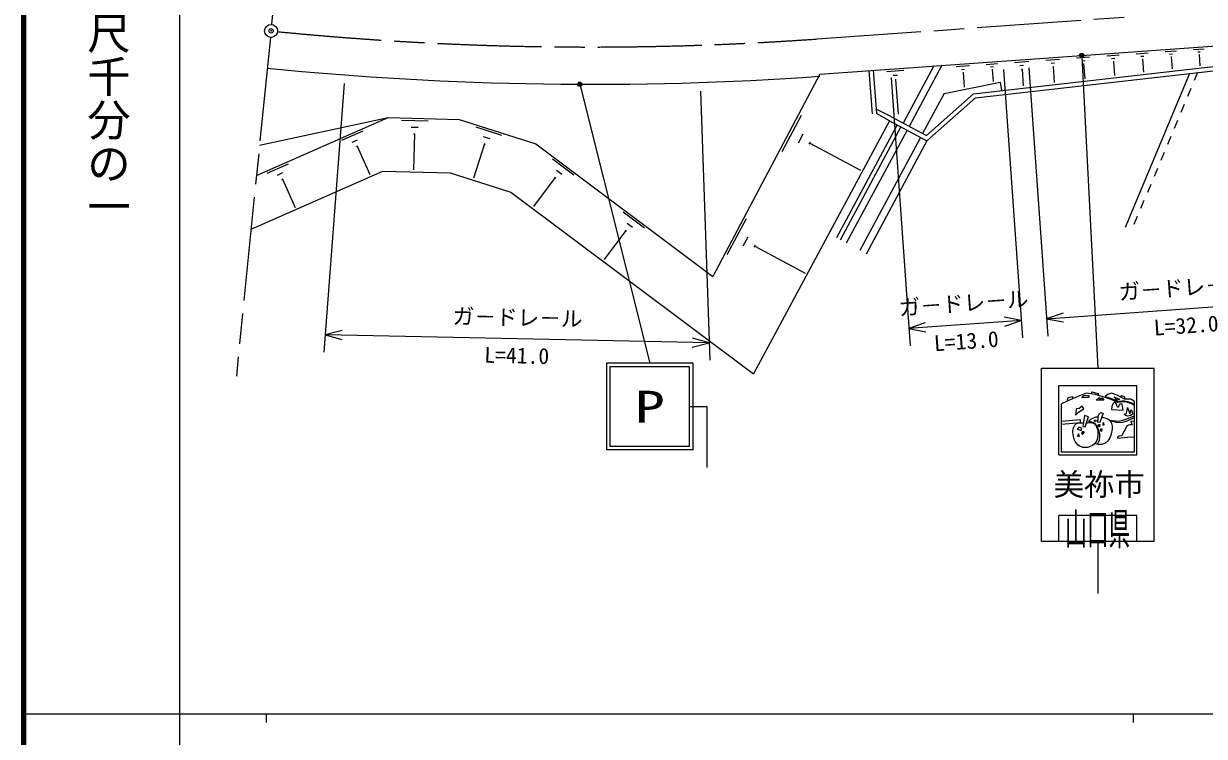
# Model space of a CAD drawing. Units: millimetres, scale not verified. Extents: x 40000 to 680000, y 20000 to 380000.
# Drawn here: x 40000 to 176229, y 202409 to 284592 of the extents above; entities that cross this region are included whole.
import ezdxf
from ezdxf.enums import TextEntityAlignment as Align

# ---------------------------------------------------------------- set-up
doc = ezdxf.new("R2010")
doc.units = ezdxf.units.MM
doc.header["$LTSCALE"] = 1000
doc.header["$PDMODE"] = 32
doc.header["$PDSIZE"] = 500
doc.linetypes.add('CHAIN', pattern=[18.5, 12, -1.5, 3.5, -1.5])
for name, color, linetype, lineweight in [('S-BGD', 7, 'Continuous', 25), ('S-BMK', 2, 'CHAIN', 13), ('S-BMK-SRVR', 3, 'Continuous', 25), ('S-STR-STRC', 7, 'Continuous', 25), ('S-TTL', 2, 'Continuous', 140), ('S-TTL-BAND', 7, 'Continuous', 25)]:
    doc.layers.add(name, color=color, linetype=linetype, lineweight=lineweight)
doc.layers.add('S-OTRS', color=6, linetype='Continuous')
doc.styles.add('@ＭＳ ゴシック', font='')
doc.styles.add('ＭＳ ゴシック', font='')
doc.styles.get('@ＭＳ ゴシック').set_extended_font_data('@MS Gothic')
doc.styles.get('ＭＳ ゴシック').set_extended_font_data('MS Gothic')

msp = doc.modelspace()

# ---------------------------------------------------------------- linework, layer by layer
at = {"layer": 'S-BGD'}
for p, q in [((131848, 278782), (196884, 283405)), ((149607, 276510), (196990, 281909)), ((149821, 276031), (197026, 281410)), ((161491, 280639), (162992, 280746)), ((164971, 280886), (166398, 280988)), ((168377, 281128), (169732, 281225)), ((168909, 280826), (169248, 280850)), ((171712, 281365), (172996, 281457)), ((172217, 281079), (172538, 281102)), ((172360, 280766), (172440, 280772)), ((172400, 280769), (172499, 279370)), ((174977, 281597), (176191, 281684)), ((175454, 281326), (175758, 281348)), ((175590, 281031), (175666, 281036)), ((175628, 281034), (175720, 279737)), ((145005, 279718), (141460, 273122)), ((145949, 279785), (142165, 272744)), ((147592, 279651), (149111, 279759)), ((148189, 279312), (148568, 279339)), ((151057, 279897), (152352, 279989)), ((151565, 279608), (151889, 279631)), ((151710, 279293), (151791, 279298)), ((151750, 279296), (151847, 277935)), ((154305, 280128), (155959, 280246)), ((154955, 279759), (155368, 279788)), ((155139, 279356), (155242, 279364)), ((155191, 279360), (155329, 277413)), ((157936, 280386), (159513, 280498)), ((158555, 280034), (158950, 280062)), ((158731, 279650), (158830, 279657)), ((158780, 279654), (158911, 277822)), ((162080, 280304), (162456, 280330)), ((162248, 279938), (162342, 279945)), ((162295, 279942), (162417, 278221)), ((165531, 280568), (165888, 280593)), ((165690, 280220), (165780, 280227)), ((165735, 280223), (165849, 278612)), ((169061, 280496), (169145, 280502)), ((169103, 280499), (169210, 278995)), ((131848, 278782), (119533, 255446)), ((137531, 279186), (137886, 274197)), ((138030, 279222), (138384, 274234)), ((139540, 279079), (141535, 279220)), ((140323, 278633), (140822, 278668)), ((140546, 278148), (140671, 278156)), ((140608, 278152), (140892, 274162)), ((148358, 278942), (148453, 278949)), ((148405, 278946), (148525, 277264)), ((174522, 278846), (167095, 261078)), ((175433, 278950), (175047, 278027)), ((146206, 276544), (152668, 277848)), ((152668, 277848), (152809, 276875)), ((174661, 277104), (174276, 276182)), ((146206, 276544), (143716, 271910)), ((149607, 276510), (144154, 271674)), ((149821, 276031), (144225, 271069)), ((173890, 275259), (173504, 274336)), ((127504, 269837), (129739, 274021)), ((140139, 273832), (138349, 274733)), ((139902, 273392), (138384, 274234)), ((140139, 273832), (144154, 271674)), ((66868, 267074), (82049, 273769)), ((67219, 270560), (82049, 273769)), ((82049, 273769), (90239, 273550)), ((83588, 273478), (86687, 273395)), ((84729, 272672), (85504, 272651)), ((90239, 273550), (99097, 270747)), ((92161, 272680), (95117, 271744)), ((139902, 273392), (124212, 244199)), ((140783, 272919), (133773, 259876)), ((141223, 272682), (134213, 259639)), ((139902, 273392), (144225, 271069)), ((173119, 273414), (172733, 272491)), ((76713, 271142), (79189, 272234)), ((77915, 270933), (78534, 271206)), ((85096, 271887), (84985, 267738)), ((84999, 271889), (85193, 271884)), ((93036, 271590), (93774, 271356)), ((129388, 270847), (129947, 271893)), ((141928, 272303), (134918, 259260)), ((143479, 271469), (136469, 258427)), ((172347, 271568), (171962, 270646)), ((78420, 270416), (78575, 270484)), ((78497, 270450), (79934, 267193)), ((93171, 270734), (91919, 266778)), ((93079, 270763), (93263, 270705)), ((99097, 270747), (119533, 255446)), ((130644, 270680), (130783, 270942)), ((130713, 270811), (136554, 267691)), ((144225, 271069), (137215, 258026)), ((68100, 267344), (70576, 268436)), ((101000, 269010), (103482, 267152)), ((171576, 269723), (171190, 268800)), ((66246, 260883), (81438, 267583)), ((69302, 267134), (69921, 267407)), ((81438, 267583), (89200, 267376)), ((89200, 267376), (96223, 265153)), ((101466, 267693), (102086, 267228)), ((170805, 267878), (170419, 266955)), ((69807, 266618), (69962, 266686)), ((69884, 266652), (71321, 263394)), ((101312, 266840), (98825, 263518)), ((101234, 266898), (101389, 266782)), ((170033, 266033), (169648, 265110)), ((96223, 265153), (124212, 244199)), ((169262, 264187), (168876, 263265)), ((109165, 262897), (111647, 261039)), ((109631, 261579), (110252, 261115)), ((121158, 257957), (123385, 262126)), ((168491, 262342), (168105, 261419)), ((109477, 260727), (106990, 257405)), ((109399, 260785), (109554, 260669)), ((123035, 258964), (123592, 260006)), ((124287, 258798), (124426, 259059)), ((124356, 258928), (130174, 255821))]:
    msp.add_line(p, q, dxfattribs=at)
msp.add_arc((105423, 650533), 372938, 264.25847, 274.06583, dxfattribs=at)
at = {"layer": 'S-BMK'}
for p, q in [((68619, 284490), (73173, 329777)), ((131561, 282822), (167620, 285385)), ((68469, 282998), (64543, 243944))]:
    msp.add_line(p, q, dxfattribs=at)
msp.add_arc((105423, 650533), 368638, 264.37504, 274.06583, dxfattribs=at)
at = {"layer": 'S-BMK-SRVR'}
msp.add_circle((68544, 283744), 750, dxfattribs=at)
msp.add_point((68544, 283744), dxfattribs=at)
at = {"layer": 'S-OTRS'}
msp.add_point((68544, 283744), dxfattribs=at)
at = {"layer": 'S-STR-STRC'}
for p, q in [((162093, 280782), (163946, 244870)), ((153052, 279287), (155250, 248365)), ((155973, 279495), (158171, 248573)), ((140085, 278365), (142283, 247443)), ((76999, 277676), (74639, 246721)), ((104204, 277451), (112234, 245429)), ((118100, 276809), (119153, 245782)), ((158030, 250568), (189949, 252837)), ((155108, 250360), (153144, 250739)), ((159920, 251221), (158030, 250568)), ((155108, 250360), (142141, 249438)), ((144031, 250092), (142141, 249438)), ((142141, 249438), (144104, 249059)), ((153218, 249707), (155108, 250360)), ((158030, 250568), (159993, 250188)), ((76734, 249192), (74791, 248715)), ((119085, 247781), (74791, 248715)), ((74791, 248715), (76712, 248157)), ((119085, 247781), (117164, 248339)), ((117142, 247304), (119085, 247781)), ((117234, 245429), (107234, 245429)), ((107234, 245429), (107234, 235429)), ((117233, 235430), (117234, 245429)), ((116841, 245037), (107627, 245037)), ((107627, 245037), (107627, 235822)), ((116840, 235822), (116841, 245037)), ((157446, 224870), (157446, 244870)), ((157446, 244870), (170446, 244870)), ((170446, 224870), (170446, 244870)), ((159446, 242870), (168446, 242870)), ((159446, 234870), (159446, 242870)), ((168446, 234870), (168446, 242870)), ((161377, 241484), (160384, 241064)), ((160384, 241064), (160494, 241484)), ((160494, 241484), (161002, 241616)), ((161002, 241616), (161024, 241329)), ((162591, 241970), (161377, 241484)), ((162084, 241440), (162304, 241727)), ((162901, 241484), (162084, 241440)), ((162304, 241727), (162901, 241727)), ((163629, 241815), (162591, 241970)), ((162901, 241727), (162901, 241484)), ((163210, 241859), (163232, 242124)), ((163232, 242124), (163982, 241925)), ((164556, 241572), (163629, 241815)), ((163740, 241175), (164071, 241484)), ((164623, 241175), (163740, 241175)), ((163982, 241925), (163960, 241705)), ((164071, 241484), (164203, 241307)), ((164203, 241307), (164424, 241462)), ((164424, 241462), (164623, 241175)), ((165373, 241307), (164556, 241572)), ((165064, 241815), (164777, 241616)), ((164777, 241616), (165506, 241373)), ((165528, 241970), (165064, 241815)), ((165815, 241109), (165373, 241307)), ((165506, 241373), (166279, 241020)), ((166168, 241749), (165528, 241970)), ((165837, 241506), (166102, 241219)), ((166455, 241263), (165837, 241506)), ((166102, 241219), (166455, 241263)), ((167007, 241307), (166168, 241749)), ((166455, 241572), (166654, 241727)), ((166654, 241727), (167007, 241572)), ((167007, 241572), (167007, 241307)), ((167758, 241307), (167007, 241307)), ((168146, 241064), (167758, 241307)), ((116841, 240430), (118841, 240430)), ((118841, 240430), (118840, 233429)), ((160384, 241064), (159746, 240733)), ((159746, 235170), (159746, 240733)), ((161355, 239453), (161708, 239784)), ((161443, 240159), (161399, 239718)), ((161797, 240225), (161443, 240159)), ((161708, 239784), (162304, 240181)), ((162128, 240490), (161797, 240225)), ((162304, 240181), (162128, 240490)), ((165550, 240446), (165501, 240100)), ((165501, 240100), (166853, 240027)), ((165682, 240733), (165550, 240446)), ((165837, 240888), (165682, 240733)), ((166234, 240888), (165815, 241109)), ((165947, 240932), (165837, 240888)), ((166102, 240711), (165947, 240932)), ((166168, 240446), (166102, 240711)), ((166257, 240380), (166168, 240446)), ((166566, 240954), (166234, 240888)), ((166323, 240380), (166257, 240380)), ((166279, 241020), (166742, 241086)), ((166389, 240667), (166323, 240380)), ((166632, 240733), (166389, 240667)), ((166853, 240998), (166566, 240954)), ((166742, 240689), (166632, 240733)), ((166742, 241086), (167007, 241086)), ((166853, 240027), (166742, 240689)), ((167073, 240976), (166853, 240998)), ((167007, 241086), (167360, 241020)), ((167405, 240910), (167073, 240976)), ((167250, 239629), (167360, 240336)), ((167360, 241020), (167736, 240910)), ((167360, 240336), (167647, 239607)), ((167846, 240755), (167405, 240910)), ((167647, 239607), (167780, 240115)), ((167736, 240910), (168023, 240799)), ((167780, 240115), (167979, 239585)), ((168146, 240557), (167846, 240755)), ((168023, 240799), (168146, 240689)), ((168146, 241064), (168146, 235170)), ((161929, 238912), (159746, 238714)), ((159746, 238389), (161934, 238610)), ((161399, 239718), (161355, 239453)), ((161934, 238610), (161929, 238912)), ((162381, 239419), (162215, 238149)), ((162860, 239235), (162381, 239419)), ((162473, 238093), (162860, 239235)), ((163502, 238745), (163584, 238889)), ((163683, 238672), (163502, 238745)), ((163584, 238889), (163756, 238853)), ((163756, 238853), (163683, 238672)), ((163937, 238637), (164030, 239465)), ((164158, 238618), (163937, 238637)), ((164030, 239465), (164287, 239760)), ((164435, 239355), (164158, 238618)), ((164287, 239760), (164564, 239649)), ((164564, 239649), (164435, 239355)), ((164526, 238518), (164498, 238292)), ((164643, 238545), (164526, 238518)), ((164652, 238319), (164643, 238545)), ((165277, 238877), (166375, 238765)), ((165325, 238828), (166054, 238646)), ((166054, 238646), (166657, 238608)), ((166375, 238765), (167098, 238931)), ((166657, 238608), (167334, 238796)), ((167029, 239585), (167250, 239629)), ((167162, 239409), (167029, 239585)), ((167098, 238931), (168146, 239384)), ((167383, 239320), (167162, 239409)), ((167334, 238796), (168146, 239173)), ((167736, 239409), (167383, 239320)), ((167979, 239585), (167736, 239409)), ((168146, 238768), (167736, 238724)), ((167736, 238724), (167912, 238349)), ((161792, 238056), (161552, 237817)), ((161552, 237817), (161994, 237670)), ((161718, 237283), (161571, 237007)), ((161810, 236988), (161718, 237283)), ((162087, 237946), (161792, 238056)), ((161994, 237670), (162087, 237946)), ((162197, 237578), (162050, 237375)), ((162050, 237375), (162215, 237265)), ((162381, 237486), (162197, 237578)), ((162215, 238149), (162473, 238093)), ((162215, 237265), (162381, 237486)), ((163928, 238210), (164037, 238373)), ((164127, 238111), (163928, 238210)), ((164037, 238373), (164181, 238382)), ((164181, 238382), (164127, 238111)), ((164227, 237631), (164299, 237884)), ((164344, 237576), (164227, 237631)), ((164299, 237884), (164399, 237857)), ((164399, 237857), (164344, 237576)), ((164498, 238292), (164652, 238319)), ((166698, 237068), (166389, 237024)), ((166941, 237576), (166698, 237068)), ((167096, 237797), (166941, 237576)), ((167294, 238216), (167096, 237797)), ((167603, 238327), (167294, 238216)), ((167912, 238349), (167603, 238327)), ((116840, 235822), (107627, 235822)), ((161571, 237007), (161810, 236988)), ((166389, 237024), (166212, 236914)), ((166212, 236914), (166212, 236781)), ((166212, 236781), (167007, 236869)), ((167007, 236869), (167714, 236958)), ((167714, 236958), (168045, 236914)), ((168045, 236914), (168146, 236914)), ((117234, 235429), (107234, 235429)), ((159446, 234870), (168446, 234870)), ((168146, 235170), (159746, 235170)), ((168446, 227870), (159446, 227870)), ((159446, 224870), (159446, 227870)), ((168446, 224870), (168446, 227870)), ((170446, 224870), (157446, 224870)), ((163922, 224870), (163922, 218870))]:
    msp.add_line(p, q, dxfattribs=at)
for centre, radius in [((162085, 280932), 150), ((162085, 280932), 120), ((162085, 280932), 90), ((162085, 280932), 60), ((162085, 280932), 30), ((104168, 277597), 150), ((104168, 277597), 120), ((104168, 277597), 90), ((104168, 277597), 60), ((104168, 277597), 30)]:
    msp.add_circle(centre, radius, dxfattribs=at)
for points, knots in [([(162628, 238551), (162713, 238570), (163284, 238694), (163542, 238443), (163987, 238010), (163991, 237386), (163910, 236896), (163854, 236554), (163682, 236196), (163321, 235957), (162851, 235646), (162281, 235634), (161884, 235846), (161528, 236037), (161326, 236333), (161221, 236638), (161053, 237125), (160934, 237738), (161272, 238286), (161485, 238630), (162042, 238586), (162270, 238567)], [0, 0, 0, 0, 1, 1, 1, 2, 2, 2, 3, 3, 3, 4, 4, 4, 5, 5, 5, 6, 6, 6, 7, 7, 7, 7]), ([(162925, 238600), (162962, 238705), (162943, 238806), (162998, 238876), (163136, 239049), (163361, 239122), (163624, 239207), (163766, 239253), (163889, 239271), (164008, 239270)], [0, 0, 0, 0, 1, 1, 1, 2, 2, 2, 3, 3, 3, 3]), ([(163881, 236083), (163913, 236135), (163974, 236235), (164030, 236334), (164104, 236470), (164125, 236623), (164158, 236813), (164190, 236990), (164177, 237131), (164158, 237274), (164132, 237474), (164106, 237674), (163993, 237900), (163927, 238031), (163891, 238183), (163753, 238305), (163605, 238436), (163493, 238545), (163347, 238607), (163229, 238657), (163102, 238657), (162943, 238673)], [0, 0, 0, 0, 1, 1, 1, 2, 2, 2, 3, 3, 3, 4, 4, 4, 5, 5, 5, 6, 6, 6, 7, 7, 7, 7]), ([(164383, 239218), (164446, 239204), (164512, 239188), (164582, 239171), (164955, 239080), (165249, 239012), (165429, 238673), (165686, 238190), (165612, 237806), (165484, 237274), (165397, 236907), (165276, 236707), (165024, 236427), (164833, 236213), (164661, 236128), (164379, 236077), (164160, 236037), (164044, 236049), (163809, 236095)], [0, 0, 0, 0, 1, 1, 1, 2, 2, 2, 3, 3, 3, 4, 4, 4, 5, 5, 5, 6, 6, 6, 6])]:
    msp.add_open_spline(points, degree=3, knots=knots, dxfattribs=at)
msp.add_open_spline([(163814, 236092), (163693, 236134), (163693, 236134), (163572, 236175)], degree=3, dxfattribs=at)
for p in [(162085, 280932), (104168, 277597)]:
    msp.add_point(p, dxfattribs=at)
at = {"layer": 'S-TTL'}
msp.add_line((40000, 380000), (40000, 20000), dxfattribs=at)
msp.add_line((40000, 380000), (40000, 20000), dxfattribs=at)
at = {"layer": 'S-TTL-BAND'}
for p, q in [((58000, 370000), (58000, 20000)), ((58000, 370000), (58000, 20000)), ((40000, 205000), (579000, 205000)), ((40000, 205000), (579000, 205000)), ((68000, 205000), (68000, 204000)), ((68000, 205000), (68000, 204000)), ((168000, 205000), (168000, 204000)), ((168000, 205000), (168000, 204000))]:
    msp.add_line(p, q, dxfattribs=at)

# ---------------------------------------------------------------- texts
at = {"layer": 'S-STR-STRC', "style": 'ＭＳ ゴシック'}
for rotation, p in [(4.066, (173918, 252700)), (4.066, (148553, 250897)), (358.792, (96959, 249248))]:
    msp.add_text('ガ－ドレ－ル', height=1833, rotation=rotation, dxfattribs=at).set_placement(p, align=Align.BOTTOM_CENTER)
at = {"layer": 'S-STR-STRC', "style": '@ＭＳ ゴシック'}
for s, rotation, p in [('L=32.0', 4.066, (174060, 250705)), ('L=13.0', 4.066, (148695, 248902)), ('L=41.0', 358.792, (96917, 247248))]:
    msp.add_text(s, height=1833, rotation=rotation, dxfattribs=at).set_placement(p, align=Align.TOP_CENTER)
at = {"layer": 'S-STR-STRC', "style": 'ＭＳ ゴシック'}
for s, width, p in [('P', 1.4, (112234, 240429)), ('山口県', 0.5, (163922, 226331))]:
    msp.add_text(s, height=3666, dxfattribs=dict(at, width=width)).set_placement(p, align=Align.MIDDLE_CENTER)
msp.add_text('美祢市', height=2566, dxfattribs=at).set_placement((164092, 231463), align=Align.MIDDLE_CENTER)
at = {"layer": 'S-TTL-BAND', "style": '@ＭＳ ゴシック'}
msp.add_text('縮尺千分の一', height=3666, rotation=270, dxfattribs=at).set_placement((49777, 261030), align=Align.MIDDLE_RIGHT)
msp.add_text('縮尺千分の一', height=3666, rotation=270, dxfattribs=at).set_placement((49777, 261030), align=Align.MIDDLE_RIGHT)

doc.saveas('drawing.dxf')
